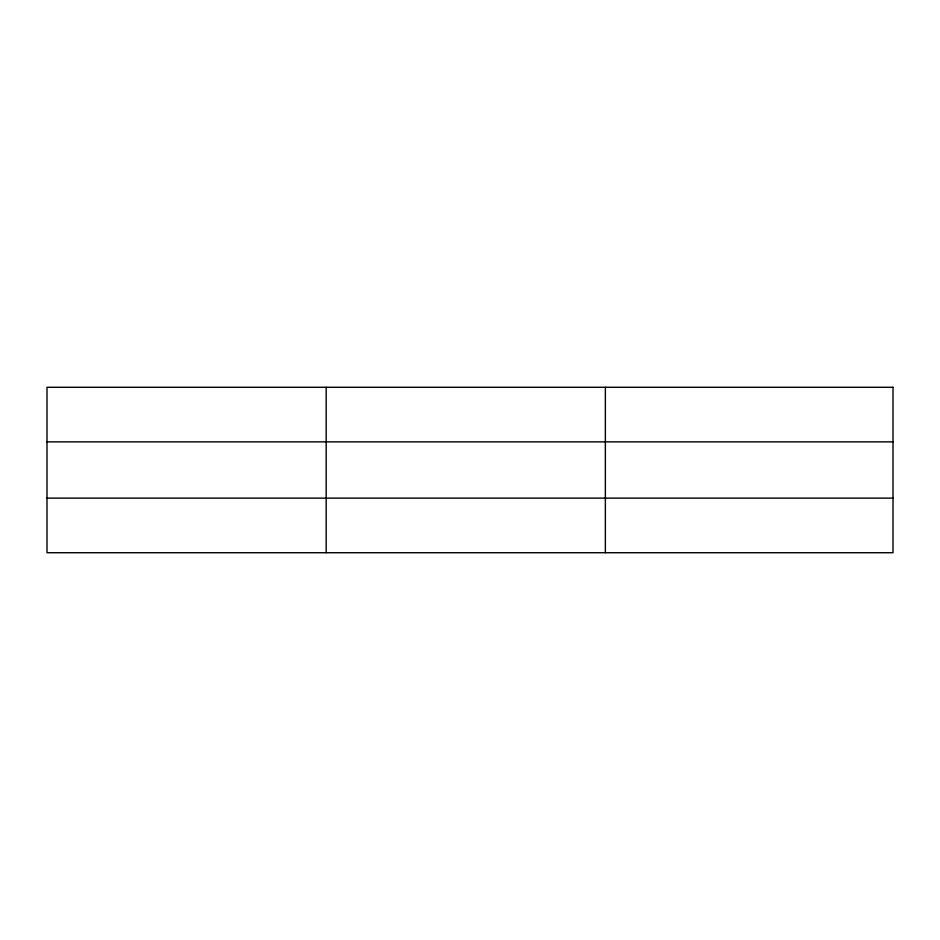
<?xml version="1.0" encoding="UTF-8"?>
<svg xmlns="http://www.w3.org/2000/svg" width="940" height="940" viewBox="0 0 940 940"><rect width="100%" height="100%" fill="white"/><g stroke="black" fill="none" stroke-linecap="round" stroke-linejoin="round"><path stroke-width="1.41" d="M326.18 552.72L326.18 387.28M605.36 552.72L605.36 387.28M47 441.87L893 441.87M47 498.13L893 498.13M893 387.28L893 552.72L47 552.72L47 387.28L893 387.28"/></g></svg>
